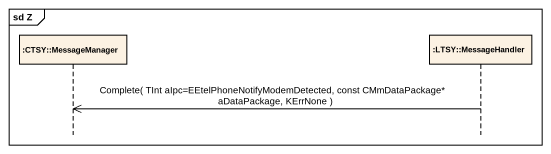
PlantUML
@startuml
mainframe sd Z
hide footbox
participant ":CTSY::MessageManager" as CTSY_MessageManager
participant ":LTSY::MessageHandler" as LTSY_MessageHandler

LTSY_MessageHandler ->> CTSY_MessageManager : Complete( TInt aIpc=EEtelPhoneNotifyModemDetected, const CMmDataPackage* aDataPackage, KErrNone )
@enduml
